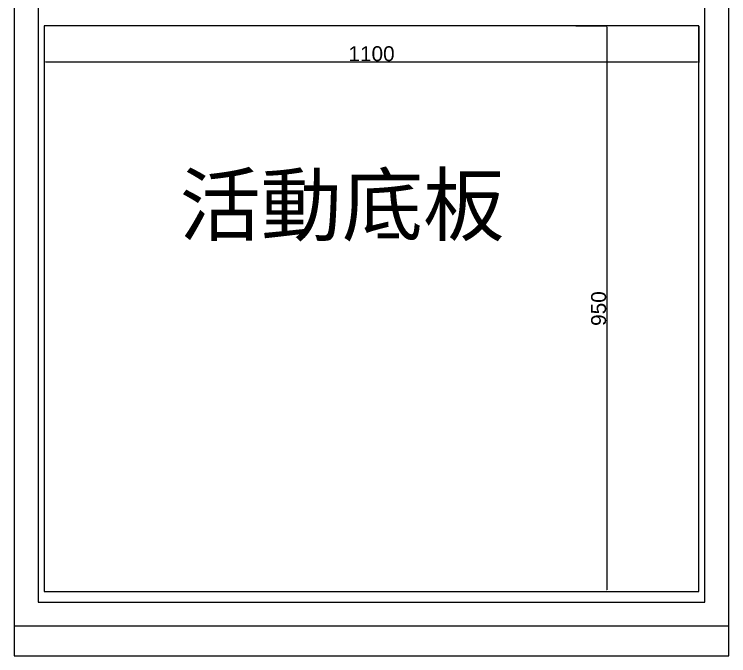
# Model space of a CAD drawing. Header units: millimetres. Extents: x -15161 to 10473752, y -72817 to 33960.
# Drawn here: x 76863 to 78063, y -71553 to -70476 of the extents above; entities that cross this region are included whole.
import ezdxf
from ezdxf.enums import TextEntityAlignment as Align

# ---------------------------------------------------------------- set-up
doc = ezdxf.new("R2010")
doc.units = ezdxf.units.MM
doc.styles.get("Standard").update_dxf_attribs({"font": 'arial.ttf'})
doc.dimstyles.new('ISO-25', dxfattribs={"dimtxt": 25, "dimasz": 2.5, "dimexe": 1.25, "dimexo": 0.625, "dimtad": 1, "dimdec": 0, "dimtxsty": 'Standard', "dimcen": 2.5, "dimadec": 0, "dimazin": 0, "dimtfac": 1, "dimtdec": 0, "dimtmove": 0, "dimatfit": 3, "dimfxl": 1, "dimarcsym": 0})

# ---------------------------------------------------------------- blocks, each defined once
blk = doc.blocks.new('*D1025')
at = {"color": 0, "linetype": 'ByBlock', "lineweight": -2, "transparency": 16777216}
for p, q in [((76912.7, -70495.5), (76912.7, -70556.6)), ((78012.7, -70495.5), (78012.7, -70556.6)), ((76915.2, -70555.4), (78010.2, -70555.4))]:
    blk.add_line(p, q, dxfattribs=at)
at = {"color": 0, "linetype": 'ByBlock', "transparency": 16777216}
for points in [[(76915.2, -70555), (76915.2, -70555.8), (76912.7, -70555.4)], [(78010.2, -70555), (78010.2, -70555.8), (78012.7, -70555.4)]]:
    blk.add_solid(points, dxfattribs=at)
at = {"layer": 'Defpoints', "color": 0, "linetype": 'ByBlock', "transparency": 16777216}
for p in [(76912.7, -70494.9), (78012.7, -70494.9), (78012.7, -70555.4)]:
    blk.add_point(p, dxfattribs=at)
at = {"color": 0, "linetype": 'ByBlock', "lineweight": 9, "transparency": 16777216, "insert": (77462.7, -70542), "char_height": 25, "attachment_point": 5}
blk.add_mtext('1100', dxfattribs=at)
blk = doc.blocks.new('*D1050')
at = {"color": 0, "linetype": 'ByBlock', "lineweight": -2, "transparency": 16777216}
for p, q in [((77805.8, -70494.9), (77858.9, -70494.9)), ((77857.7, -70497.4), (77857.7, -71442.4)), ((77805.8, -71444.9), (77858.9, -71444.9))]:
    blk.add_line(p, q, dxfattribs=at)
at = {"color": 0, "linetype": 'ByBlock', "transparency": 16777216}
for points in [[(77857.3, -70497.4), (77858.1, -70497.4), (77857.7, -70494.9)], [(77857.3, -71442.4), (77858.1, -71442.4), (77857.7, -71444.9)]]:
    blk.add_solid(points, dxfattribs=at)
at = {"layer": 'Defpoints', "color": 0, "linetype": 'ByBlock', "transparency": 16777216}
for p in [(77805.2, -70494.9), (77805.2, -71444.9), (77857.7, -71444.9)]:
    blk.add_point(p, dxfattribs=at)
at = {"color": 0, "linetype": 'ByBlock', "lineweight": 9, "transparency": 16777216, "insert": (77844.3, -70969.9), "char_height": 25, "attachment_point": 5, "rotation": 90}
blk.add_mtext('950', dxfattribs=at)

msp = doc.modelspace()

# ---------------------------------------------------------------- linework, layer by layer
at = {"linetype": 'ByBlock', "lineweight": 9}
for p, q in [((76862.6864, -69302.8825), (76862.6864, -71552.8825)), ((78062.6864, -71552.8825), (78062.6864, -69302.8825)), ((76862.6864, -71502.8825), (78062.6864, -71502.8825)), ((76862.6864, -71552.8825), (78062.6864, -71552.8825))]:
    msp.add_line(p, q, dxfattribs=at)
at = {"color": 0, "linetype": 'ByBlock', "lineweight": 9}
for points in [[(78062.6864, -69303.2686), (76862.6864, -69303.2686), (76862.6864, -71502.8825), (78062.6864, -71502.8825)], [(78022.6864, -69343.2686), (76902.6864, -69343.2686), (76902.6864, -71462.8825), (78022.6864, -71462.8825)]]:
    msp.add_lwpolyline(points, close=True, dxfattribs=at)
at = {"color": 1, "linetype": 'ByBlock', "lineweight": 9}
msp.add_lwpolyline([(76912.6864, -71444.8825), (78012.6864, -71444.8825), (78012.6864, -70494.8825), (76912.6864, -70494.8825)], close=True, dxfattribs=at)

# ---------------------------------------------------------------- texts
at = {"linetype": 'ByBlock', "lineweight": 9}
msp.add_text('活動底板', height=100, dxfattribs=at).set_placement((77413.0013, -70794.2539), align=Align.MIDDLE)

# ---------------------------------------------------------------- dimensions: what is measured, and where the dimension line sits
dim = msp.add_linear_dim(base=(78012.6864, -70555.3825), p1=(76912.6864, -70494.8825), p2=(78012.6864, -70494.8825), dimstyle='ISO-25', dxfattribs=at)
dim.commit()
dim.dimension.update_dxf_attribs({"geometry": '*D1025', "text_midpoint": (77462.6864, -70541.9931)})
at = {"color": 0, "linetype": 'ByBlock', "lineweight": 9}
dim = msp.add_linear_dim(base=(77857.6864, -71444.8825), p1=(77805.1864, -70494.8825), p2=(77805.1864, -71444.8825), angle=90, dimstyle='ISO-25', override={"dimarcsym": 1}, dxfattribs=at)
dim.commit()
dim.dimension.update_dxf_attribs({"geometry": '*D1050', "text_midpoint": (77844.297, -70969.8825)})

doc.saveas('drawing.dxf')
